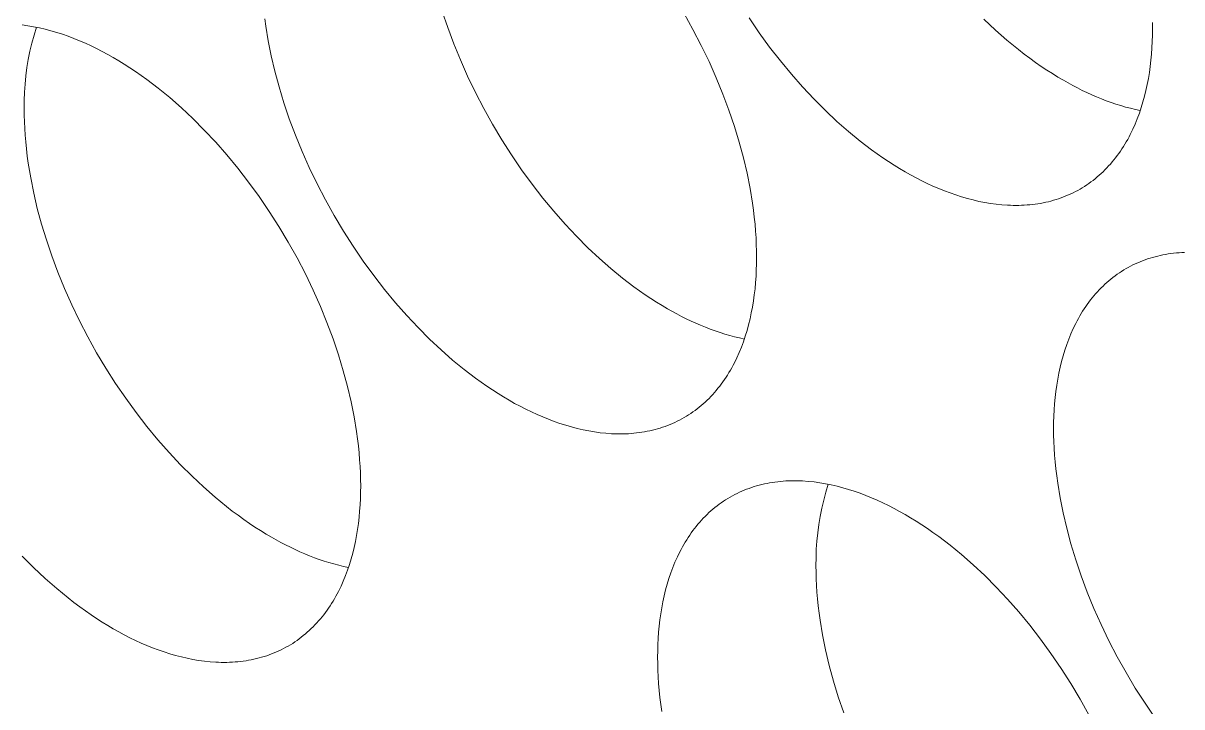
# Model space of a CAD drawing. Header units: millimetres. Extents: x 8434 to 10928, y 788 to 2545.
# Drawn here: x 10700.11 to 10717.69, y 2506.56 to 2516.94 of the extents above; entities that cross this region are included whole.
import ezdxf

# ---------------------------------------------------------------- set-up
doc = ezdxf.new("R2010")
doc.units = ezdxf.units.MM
doc.layers.add('ZANO_R', color=7, linetype='Continuous', lineweight=0)

msp = doc.modelspace()

# ---------------------------------------------------------------- linework, layer by layer
at = {"layer": 'ZANO_R'}
for p, q in [((10703.793, 2516.892), (10703.778, 2517.001)), ((10706.469, 2517.115), (10706.552, 2516.871)), ((10710.138, 2517.082), (10710.271, 2516.842)), ((10711.277, 2516.793), (10711.123, 2517.018)), ((10714.684, 2516.998), (10714.859, 2516.833)), ((10700.096, 2516.91), (10700.183, 2516.898)), ((10700.183, 2516.898), (10700.27, 2516.883)), ((10700.27, 2516.883), (10700.357, 2516.866)), ((10700.312, 2516.875), (10700.276, 2516.755)), ((10700.357, 2516.866), (10700.445, 2516.846)), ((10700.445, 2516.846), (10700.533, 2516.823)), ((10700.533, 2516.823), (10700.62, 2516.797)), ((10703.829, 2516.669), (10703.793, 2516.892)), ((10706.552, 2516.871), (10706.643, 2516.625)), ((10710.271, 2516.842), (10710.398, 2516.599)), ((10714.859, 2516.833), (10715.034, 2516.68)), ((10717.242, 2516.947), (10717.243, 2516.85)), ((10717.243, 2516.85), (10717.242, 2516.754)), ((10700.276, 2516.755), (10700.243, 2516.633)), ((10700.62, 2516.797), (10700.708, 2516.769)), ((10700.708, 2516.769), (10700.795, 2516.739)), ((10700.795, 2516.739), (10700.882, 2516.706)), ((10700.882, 2516.706), (10700.968, 2516.671)), ((10700.968, 2516.671), (10701.055, 2516.633)), ((10703.875, 2516.441), (10703.829, 2516.669)), ((10711.435, 2516.575), (10711.277, 2516.793)), ((10715.034, 2516.68), (10715.209, 2516.536)), ((10717.239, 2516.659), (10717.234, 2516.564)), ((10717.242, 2516.754), (10717.239, 2516.659)), ((10700.214, 2516.511), (10700.19, 2516.388)), ((10700.243, 2516.633), (10700.214, 2516.511)), ((10701.055, 2516.633), (10701.141, 2516.594)), ((10701.141, 2516.594), (10701.226, 2516.552)), ((10701.226, 2516.552), (10701.31, 2516.509)), ((10701.31, 2516.509), (10701.394, 2516.464)), ((10706.643, 2516.625), (10706.744, 2516.379)), ((10710.398, 2516.599), (10710.516, 2516.354)), ((10711.598, 2516.365), (10711.435, 2516.575)), ((10715.209, 2516.536), (10715.296, 2516.469)), ((10715.296, 2516.469), (10715.382, 2516.404)), ((10717.228, 2516.469), (10717.219, 2516.375)), ((10717.234, 2516.564), (10717.228, 2516.469)), ((10700.19, 2516.388), (10700.169, 2516.263)), ((10701.394, 2516.464), (10701.478, 2516.417)), ((10701.478, 2516.417), (10701.561, 2516.367)), ((10701.561, 2516.367), (10701.645, 2516.316)), ((10701.645, 2516.316), (10701.73, 2516.261)), ((10703.93, 2516.207), (10703.875, 2516.441)), ((10706.744, 2516.379), (10706.854, 2516.133)), ((10710.516, 2516.354), (10710.625, 2516.107)), ((10711.765, 2516.162), (10711.598, 2516.365)), ((10715.382, 2516.404), (10715.468, 2516.342)), ((10715.468, 2516.342), (10715.554, 2516.282)), ((10717.219, 2516.375), (10717.208, 2516.282)), ((10700.153, 2516.139), (10700.14, 2516.014)), ((10700.169, 2516.263), (10700.153, 2516.139)), ((10701.73, 2516.261), (10701.815, 2516.204)), ((10701.815, 2516.204), (10701.901, 2516.145)), ((10701.901, 2516.145), (10701.987, 2516.082)), ((10703.993, 2515.969), (10703.93, 2516.207)), ((10706.854, 2516.133), (10706.972, 2515.887)), ((10711.935, 2515.969), (10711.765, 2516.162)), ((10715.554, 2516.282), (10715.64, 2516.225)), ((10715.64, 2516.225), (10715.724, 2516.171)), ((10715.724, 2516.171), (10715.808, 2516.119)), ((10715.808, 2516.119), (10715.892, 2516.07)), ((10717.195, 2516.189), (10717.18, 2516.097)), ((10717.208, 2516.282), (10717.195, 2516.189)), ((10700.14, 2516.014), (10700.131, 2515.888)), ((10701.987, 2516.082), (10702.074, 2516.017)), ((10702.074, 2516.017), (10702.161, 2515.95)), ((10702.161, 2515.95), (10702.336, 2515.807)), ((10704.067, 2515.728), (10703.993, 2515.969)), ((10710.625, 2516.107), (10710.726, 2515.861)), ((10712.108, 2515.785), (10711.935, 2515.969)), ((10715.892, 2516.07), (10716.033, 2515.991)), ((10716.033, 2515.991), (10716.104, 2515.954)), ((10716.104, 2515.954), (10716.176, 2515.918)), ((10717.163, 2516.006), (10717.143, 2515.917)), ((10717.18, 2516.097), (10717.163, 2516.006)), ((10700.131, 2515.888), (10700.127, 2515.762)), ((10702.336, 2515.807), (10702.511, 2515.653)), ((10706.972, 2515.887), (10707.098, 2515.644)), ((10710.726, 2515.861), (10710.818, 2515.615)), ((10712.281, 2515.61), (10712.108, 2515.785)), ((10716.176, 2515.918), (10716.248, 2515.884)), ((10716.248, 2515.884), (10716.321, 2515.85)), ((10716.321, 2515.85), (10716.393, 2515.819)), ((10716.393, 2515.819), (10716.467, 2515.789)), ((10716.467, 2515.789), (10716.54, 2515.761)), ((10717.122, 2515.828), (10717.098, 2515.741)), ((10717.143, 2515.917), (10717.122, 2515.828)), ((10700.127, 2515.762), (10700.127, 2515.637)), ((10700.127, 2515.637), (10700.128, 2515.54)), ((10702.511, 2515.653), (10702.686, 2515.489)), ((10704.149, 2515.484), (10704.067, 2515.728)), ((10707.098, 2515.644), (10707.232, 2515.404)), ((10710.818, 2515.615), (10710.9, 2515.371)), ((10712.456, 2515.446), (10712.281, 2515.61)), ((10716.54, 2515.761), (10716.614, 2515.734)), ((10716.614, 2515.734), (10716.687, 2515.709)), ((10716.687, 2515.709), (10716.761, 2515.686)), ((10716.761, 2515.686), (10716.835, 2515.664)), ((10716.835, 2515.664), (10716.909, 2515.645)), ((10716.909, 2515.645), (10716.983, 2515.627)), ((10716.983, 2515.627), (10717.057, 2515.611)), ((10717.072, 2515.655), (10717.043, 2515.57)), ((10717.098, 2515.741), (10717.072, 2515.655)), ((10700.128, 2515.54), (10700.13, 2515.441)), ((10700.13, 2515.441), (10700.135, 2515.341)), ((10702.686, 2515.489), (10702.859, 2515.315)), ((10704.241, 2515.238), (10704.149, 2515.484)), ((10712.631, 2515.293), (10712.456, 2515.446)), ((10717.012, 2515.488), (10716.979, 2515.407)), ((10717.043, 2515.57), (10717.012, 2515.488)), ((10700.135, 2515.341), (10700.142, 2515.238)), ((10700.142, 2515.238), (10700.151, 2515.134)), ((10702.859, 2515.315), (10703.032, 2515.13)), ((10704.342, 2514.992), (10704.241, 2515.238)), ((10707.232, 2515.404), (10707.373, 2515.169)), ((10710.9, 2515.371), (10710.974, 2515.13)), ((10712.806, 2515.149), (10712.631, 2515.293)), ((10716.906, 2515.25), (10716.886, 2515.212)), ((10716.944, 2515.327), (10716.906, 2515.25)), ((10716.979, 2515.407), (10716.944, 2515.327)), ((10700.151, 2515.134), (10700.161, 2515.028)), ((10703.032, 2515.13), (10703.202, 2514.937)), ((10707.373, 2515.169), (10707.52, 2514.938)), ((10710.974, 2515.13), (10711.037, 2514.892)), ((10712.893, 2515.082), (10712.806, 2515.149)), ((10712.98, 2515.017), (10712.893, 2515.082)), ((10716.801, 2515.065), (10716.779, 2515.03)), ((10716.823, 2515.101), (10716.801, 2515.065)), ((10716.845, 2515.138), (10716.823, 2515.101)), ((10716.866, 2515.174), (10716.845, 2515.138)), ((10716.886, 2515.212), (10716.866, 2515.174)), ((10700.161, 2515.028), (10700.174, 2514.921)), ((10700.174, 2514.921), (10700.189, 2514.812)), ((10703.202, 2514.937), (10703.369, 2514.735)), ((10704.451, 2514.745), (10704.342, 2514.992)), ((10707.52, 2514.938), (10707.673, 2514.713)), ((10711.037, 2514.892), (10711.092, 2514.659)), ((10713.066, 2514.955), (10712.98, 2515.017)), ((10713.152, 2514.895), (10713.066, 2514.955)), ((10713.237, 2514.838), (10713.152, 2514.895)), ((10716.682, 2514.895), (10716.657, 2514.863)), ((10716.707, 2514.928), (10716.682, 2514.895)), ((10716.732, 2514.961), (10716.707, 2514.928)), ((10716.755, 2514.996), (10716.732, 2514.961)), ((10716.779, 2515.03), (10716.755, 2514.996)), ((10700.189, 2514.812), (10700.226, 2514.589)), ((10703.369, 2514.735), (10703.532, 2514.524)), ((10704.569, 2514.5), (10704.451, 2514.745)), ((10707.673, 2514.713), (10707.832, 2514.495)), ((10713.322, 2514.784), (10713.237, 2514.838)), ((10713.406, 2514.732), (10713.322, 2514.784)), ((10713.489, 2514.683), (10713.406, 2514.732)), ((10716.521, 2514.711), (10716.493, 2514.683)), ((10716.55, 2514.74), (10716.521, 2514.711)), ((10716.577, 2514.77), (10716.55, 2514.74)), ((10716.604, 2514.8), (10716.577, 2514.77)), ((10716.631, 2514.831), (10716.604, 2514.8)), ((10716.657, 2514.863), (10716.631, 2514.831)), ((10700.226, 2514.589), (10700.272, 2514.36)), ((10711.092, 2514.659), (10711.138, 2514.43)), ((10713.573, 2514.636), (10713.489, 2514.683)), ((10713.657, 2514.59), (10713.573, 2514.636)), ((10713.741, 2514.547), (10713.657, 2514.59)), ((10713.826, 2514.506), (10713.741, 2514.547)), ((10716.341, 2514.552), (10716.309, 2514.528)), ((10716.372, 2514.577), (10716.341, 2514.552)), ((10716.403, 2514.603), (10716.372, 2514.577)), ((10716.434, 2514.629), (10716.403, 2514.603)), ((10716.463, 2514.656), (10716.434, 2514.629)), ((10716.493, 2514.683), (10716.463, 2514.656)), ((10700.272, 2514.36), (10700.326, 2514.127)), ((10703.532, 2514.524), (10703.69, 2514.306)), ((10704.696, 2514.257), (10704.569, 2514.5)), ((10707.832, 2514.495), (10707.995, 2514.284)), ((10711.138, 2514.43), (10711.174, 2514.207)), ((10713.912, 2514.466), (10713.826, 2514.506)), ((10713.999, 2514.429), (10713.912, 2514.466)), ((10714.085, 2514.394), (10713.999, 2514.429)), ((10714.172, 2514.361), (10714.085, 2514.394)), ((10714.259, 2514.33), (10714.172, 2514.361)), ((10716.038, 2514.364), (10716.002, 2514.347)), ((10716.074, 2514.382), (10716.038, 2514.364)), ((10716.109, 2514.4), (10716.074, 2514.382)), ((10716.143, 2514.42), (10716.109, 2514.4)), ((10716.178, 2514.44), (10716.143, 2514.42)), ((10716.211, 2514.461), (10716.178, 2514.44)), ((10716.244, 2514.483), (10716.211, 2514.461)), ((10716.277, 2514.505), (10716.244, 2514.483)), ((10716.309, 2514.528), (10716.277, 2514.505)), ((10703.69, 2514.306), (10703.844, 2514.081)), ((10704.829, 2514.017), (10704.696, 2514.257)), ((10707.995, 2514.284), (10708.162, 2514.082)), ((10711.174, 2514.207), (10711.189, 2514.098)), ((10714.347, 2514.302), (10714.259, 2514.33)), ((10714.434, 2514.277), (10714.347, 2514.302)), ((10714.522, 2514.254), (10714.434, 2514.277)), ((10714.61, 2514.233), (10714.522, 2514.254)), ((10714.697, 2514.216), (10714.61, 2514.233)), ((10714.784, 2514.201), (10714.697, 2514.216)), ((10714.871, 2514.189), (10714.784, 2514.201)), ((10714.957, 2514.18), (10714.871, 2514.189)), ((10715.421, 2514.185), (10715.38, 2514.181)), ((10715.462, 2514.191), (10715.421, 2514.185)), ((10715.503, 2514.197), (10715.462, 2514.191)), ((10715.543, 2514.203), (10715.503, 2514.197)), ((10715.583, 2514.211), (10715.543, 2514.203)), ((10715.623, 2514.219), (10715.583, 2514.211)), ((10715.663, 2514.228), (10715.623, 2514.219)), ((10715.702, 2514.238), (10715.663, 2514.228)), ((10715.741, 2514.249), (10715.702, 2514.238)), ((10715.779, 2514.261), (10715.741, 2514.249)), ((10715.817, 2514.273), (10715.779, 2514.261)), ((10715.855, 2514.286), (10715.817, 2514.273)), ((10715.893, 2514.3), (10715.855, 2514.286)), ((10715.93, 2514.315), (10715.893, 2514.3)), ((10715.966, 2514.33), (10715.93, 2514.315)), ((10716.002, 2514.347), (10715.966, 2514.33)), ((10700.326, 2514.127), (10700.39, 2513.889)), ((10703.844, 2514.081), (10703.991, 2513.85)), ((10704.97, 2513.781), (10704.829, 2514.017)), ((10708.162, 2514.082), (10708.332, 2513.889)), ((10711.189, 2514.098), (10711.202, 2513.991)), ((10715.043, 2514.174), (10714.957, 2514.18)), ((10715.086, 2514.173), (10715.043, 2514.174)), ((10715.129, 2514.171), (10715.086, 2514.173)), ((10715.171, 2514.171), (10715.129, 2514.171)), ((10715.213, 2514.172), (10715.171, 2514.171)), ((10715.255, 2514.173), (10715.213, 2514.172)), ((10715.297, 2514.175), (10715.255, 2514.173)), ((10715.339, 2514.178), (10715.297, 2514.175)), ((10715.38, 2514.181), (10715.339, 2514.178)), ((10700.39, 2513.889), (10700.464, 2513.648)), ((10703.991, 2513.85), (10704.132, 2513.615)), ((10708.332, 2513.889), (10708.504, 2513.705)), ((10711.202, 2513.991), (10711.213, 2513.885)), ((10711.213, 2513.885), (10711.222, 2513.781)), ((10705.118, 2513.551), (10704.97, 2513.781)), ((10708.504, 2513.705), (10708.678, 2513.53)), ((10711.222, 2513.781), (10711.229, 2513.678)), ((10711.229, 2513.678), (10711.233, 2513.578)), ((10700.464, 2513.648), (10700.546, 2513.404)), ((10704.132, 2513.615), (10704.266, 2513.375)), ((10705.271, 2513.326), (10705.118, 2513.551)), ((10708.678, 2513.53), (10708.853, 2513.366)), ((10711.233, 2513.578), (10711.236, 2513.479)), ((10711.236, 2513.479), (10711.237, 2513.382)), ((10700.546, 2513.404), (10700.638, 2513.158)), ((10704.266, 2513.375), (10704.392, 2513.132)), ((10705.43, 2513.108), (10705.271, 2513.326)), ((10708.853, 2513.366), (10709.028, 2513.212)), ((10711.237, 2513.382), (10711.236, 2513.287)), ((10717.018, 2513.301), (10717.055, 2513.317)), ((10717.055, 2513.317), (10717.092, 2513.332)), ((10717.092, 2513.332), (10717.129, 2513.346)), ((10717.129, 2513.346), (10717.167, 2513.359)), ((10717.167, 2513.359), (10717.205, 2513.371)), ((10717.205, 2513.371), (10717.244, 2513.383)), ((10717.244, 2513.383), (10717.282, 2513.393)), ((10717.282, 2513.393), (10717.322, 2513.403)), ((10717.322, 2513.403), (10717.361, 2513.412)), ((10717.361, 2513.412), (10717.401, 2513.421)), ((10717.401, 2513.421), (10717.441, 2513.428)), ((10717.441, 2513.428), (10717.481, 2513.435)), ((10717.481, 2513.435), (10717.522, 2513.441)), ((10717.522, 2513.441), (10717.563, 2513.446)), ((10717.563, 2513.446), (10717.604, 2513.451)), ((10717.604, 2513.451), (10717.645, 2513.454)), ((10717.645, 2513.454), (10717.687, 2513.457)), ((10717.687, 2513.457), (10717.729, 2513.459)), ((10700.638, 2513.158), (10700.739, 2512.912)), ((10704.392, 2513.132), (10704.51, 2512.886)), ((10709.028, 2513.212), (10709.203, 2513.069)), ((10711.233, 2513.191), (10711.229, 2513.096)), ((10711.236, 2513.287), (10711.233, 2513.191)), ((10716.707, 2513.126), (10716.74, 2513.149)), ((10716.74, 2513.149), (10716.773, 2513.171)), ((10716.773, 2513.171), (10716.807, 2513.192)), ((10716.807, 2513.192), (10716.841, 2513.212)), ((10716.841, 2513.212), (10716.875, 2513.231)), ((10716.875, 2513.231), (10716.91, 2513.25)), ((10716.91, 2513.25), (10716.946, 2513.268)), ((10716.946, 2513.268), (10716.982, 2513.285)), ((10716.982, 2513.285), (10717.018, 2513.301)), ((10705.593, 2512.897), (10705.43, 2513.108)), ((10709.203, 2513.069), (10709.29, 2513.002)), ((10709.29, 2513.002), (10709.377, 2512.937)), ((10711.222, 2513.002), (10711.213, 2512.908)), ((10711.229, 2513.096), (10711.222, 2513.002)), ((10716.492, 2512.948), (10716.521, 2512.976)), ((10716.521, 2512.976), (10716.551, 2513.003)), ((10716.551, 2513.003), (10716.581, 2513.029)), ((10716.581, 2513.029), (10716.612, 2513.054)), ((10716.612, 2513.054), (10716.643, 2513.079)), ((10716.643, 2513.079), (10716.675, 2513.103)), ((10716.675, 2513.103), (10716.707, 2513.126)), ((10700.739, 2512.912), (10700.848, 2512.665)), ((10704.51, 2512.886), (10704.62, 2512.64)), ((10705.76, 2512.695), (10705.593, 2512.897)), ((10709.377, 2512.937), (10709.463, 2512.874)), ((10709.463, 2512.874), (10709.549, 2512.815)), ((10709.549, 2512.815), (10709.634, 2512.758)), ((10711.202, 2512.814), (10711.19, 2512.722)), ((10711.213, 2512.908), (10711.202, 2512.814)), ((10716.327, 2512.769), (10716.353, 2512.8)), ((10716.353, 2512.8), (10716.38, 2512.831)), ((10716.38, 2512.831), (10716.407, 2512.862)), ((10716.407, 2512.862), (10716.435, 2512.891)), ((10716.435, 2512.891), (10716.463, 2512.92)), ((10716.463, 2512.92), (10716.492, 2512.948)), ((10700.848, 2512.665), (10700.966, 2512.42)), ((10704.62, 2512.64), (10704.72, 2512.394)), ((10705.93, 2512.502), (10705.76, 2512.695)), ((10709.634, 2512.758), (10709.719, 2512.703)), ((10709.719, 2512.703), (10709.803, 2512.652)), ((10709.803, 2512.652), (10709.886, 2512.602)), ((10709.886, 2512.602), (10710.027, 2512.524)), ((10711.174, 2512.63), (10711.157, 2512.539)), ((10711.19, 2512.722), (10711.174, 2512.63)), ((10716.183, 2512.566), (10716.205, 2512.601)), ((10716.205, 2512.601), (10716.229, 2512.636)), ((10716.229, 2512.636), (10716.252, 2512.67)), ((10716.252, 2512.67), (10716.277, 2512.704)), ((10716.277, 2512.704), (10716.302, 2512.737)), ((10716.302, 2512.737), (10716.327, 2512.769)), ((10706.102, 2512.317), (10705.93, 2512.502)), ((10710.027, 2512.524), (10710.099, 2512.487)), ((10710.099, 2512.487), (10710.17, 2512.451)), ((10710.17, 2512.451), (10710.242, 2512.416)), ((10711.138, 2512.449), (10711.116, 2512.361)), ((10711.157, 2512.539), (10711.138, 2512.449)), ((10716.098, 2512.42), (10716.118, 2512.457)), ((10716.118, 2512.457), (10716.139, 2512.494)), ((10716.139, 2512.494), (10716.161, 2512.53)), ((10716.161, 2512.53), (10716.183, 2512.566)), ((10700.966, 2512.42), (10701.092, 2512.177)), ((10704.72, 2512.394), (10704.812, 2512.148)), ((10706.276, 2512.143), (10706.102, 2512.317)), ((10710.242, 2512.416), (10710.315, 2512.383)), ((10710.315, 2512.383), (10710.388, 2512.352)), ((10710.388, 2512.352), (10710.461, 2512.322)), ((10710.461, 2512.322), (10710.535, 2512.293)), ((10710.535, 2512.293), (10710.608, 2512.267)), ((10710.608, 2512.267), (10710.682, 2512.242)), ((10711.092, 2512.274), (10711.066, 2512.188)), ((10711.116, 2512.361), (10711.092, 2512.274)), ((10716.005, 2512.225), (10716.04, 2512.304)), ((10716.04, 2512.304), (10716.078, 2512.382)), ((10716.078, 2512.382), (10716.098, 2512.42)), ((10701.092, 2512.177), (10701.226, 2511.937)), ((10704.812, 2512.148), (10704.895, 2511.904)), ((10706.451, 2511.979), (10706.276, 2512.143)), ((10710.682, 2512.242), (10710.756, 2512.218)), ((10710.756, 2512.218), (10710.83, 2512.197)), ((10710.83, 2512.197), (10710.904, 2512.177)), ((10710.904, 2512.177), (10710.978, 2512.16)), ((10710.978, 2512.16), (10711.052, 2512.144)), ((10711.038, 2512.103), (10711.007, 2512.02)), ((10711.066, 2512.188), (10711.038, 2512.103)), ((10715.941, 2512.061), (10715.972, 2512.144)), ((10715.972, 2512.144), (10716.005, 2512.225)), ((10701.226, 2511.937), (10701.367, 2511.701)), ((10704.895, 2511.904), (10704.968, 2511.663)), ((10706.626, 2511.825), (10706.451, 2511.979)), ((10710.974, 2511.939), (10710.938, 2511.86)), ((10711.007, 2512.02), (10710.974, 2511.939)), ((10715.886, 2511.891), (10715.913, 2511.977)), ((10715.913, 2511.977), (10715.941, 2512.061)), ((10706.801, 2511.682), (10706.626, 2511.825)), ((10710.881, 2511.745), (10710.86, 2511.707)), ((10710.9, 2511.783), (10710.881, 2511.745)), ((10710.938, 2511.86), (10710.9, 2511.783)), ((10715.841, 2511.715), (10715.862, 2511.804)), ((10715.862, 2511.804), (10715.886, 2511.891)), ((10701.367, 2511.701), (10701.514, 2511.47)), ((10704.968, 2511.663), (10705.032, 2511.425)), ((10706.888, 2511.614), (10706.801, 2511.682)), ((10706.974, 2511.55), (10706.888, 2511.614)), ((10707.061, 2511.487), (10706.974, 2511.55)), ((10710.773, 2511.563), (10710.75, 2511.528)), ((10710.796, 2511.598), (10710.773, 2511.563)), ((10710.818, 2511.634), (10710.796, 2511.598)), ((10710.839, 2511.67), (10710.818, 2511.634)), ((10710.86, 2511.707), (10710.839, 2511.67)), ((10715.804, 2511.534), (10715.821, 2511.625)), ((10715.821, 2511.625), (10715.841, 2511.715)), ((10701.514, 2511.47), (10701.668, 2511.246)), ((10705.032, 2511.425), (10705.087, 2511.191)), ((10707.146, 2511.428), (10707.061, 2511.487)), ((10707.232, 2511.371), (10707.146, 2511.428)), ((10707.316, 2511.316), (10707.232, 2511.371)), ((10710.651, 2511.396), (10710.625, 2511.364)), ((10710.677, 2511.428), (10710.651, 2511.396)), ((10710.702, 2511.461), (10710.677, 2511.428)), ((10710.726, 2511.494), (10710.702, 2511.461)), ((10710.75, 2511.528), (10710.726, 2511.494)), ((10715.776, 2511.35), (10715.789, 2511.443)), ((10715.789, 2511.443), (10715.804, 2511.534)), ((10701.668, 2511.246), (10701.826, 2511.028)), ((10707.4, 2511.265), (10707.316, 2511.316)), ((10707.484, 2511.215), (10707.4, 2511.265)), ((10707.567, 2511.168), (10707.484, 2511.215)), ((10710.487, 2511.216), (10710.458, 2511.188)), ((10710.516, 2511.244), (10710.487, 2511.216)), ((10710.544, 2511.273), (10710.516, 2511.244)), ((10710.572, 2511.303), (10710.544, 2511.273)), ((10710.599, 2511.333), (10710.572, 2511.303)), ((10710.625, 2511.364), (10710.599, 2511.333)), ((10715.757, 2511.163), (10715.765, 2511.257)), ((10715.765, 2511.257), (10715.776, 2511.35)), ((10701.826, 2511.028), (10701.989, 2510.817)), ((10705.087, 2511.191), (10705.132, 2510.963)), ((10707.651, 2511.123), (10707.567, 2511.168)), ((10707.736, 2511.08), (10707.651, 2511.123)), ((10707.821, 2511.038), (10707.736, 2511.08)), ((10707.907, 2510.999), (10707.821, 2511.038)), ((10710.272, 2511.038), (10710.239, 2511.015)), ((10710.304, 2511.061), (10710.272, 2511.038)), ((10710.336, 2511.085), (10710.304, 2511.061)), ((10710.367, 2511.11), (10710.336, 2511.085)), ((10710.398, 2511.135), (10710.367, 2511.11)), ((10710.428, 2511.161), (10710.398, 2511.135)), ((10710.458, 2511.188), (10710.428, 2511.161)), ((10715.745, 2510.973), (10715.75, 2511.068)), ((10715.75, 2511.068), (10715.757, 2511.163)), ((10705.132, 2510.963), (10705.169, 2510.74)), ((10707.993, 2510.961), (10707.907, 2510.999)), ((10708.08, 2510.926), (10707.993, 2510.961)), ((10708.167, 2510.893), (10708.08, 2510.926)), ((10708.254, 2510.863), (10708.167, 2510.893)), ((10708.341, 2510.835), (10708.254, 2510.863)), ((10709.924, 2510.847), (10709.887, 2510.833)), ((10709.961, 2510.863), (10709.924, 2510.847)), ((10709.997, 2510.879), (10709.961, 2510.863)), ((10710.033, 2510.896), (10709.997, 2510.879)), ((10710.068, 2510.914), (10710.033, 2510.896)), ((10710.103, 2510.933), (10710.068, 2510.914)), ((10710.138, 2510.952), (10710.103, 2510.933)), ((10710.172, 2510.973), (10710.138, 2510.952)), ((10710.206, 2510.994), (10710.172, 2510.973)), ((10710.239, 2511.015), (10710.206, 2510.994)), ((10715.741, 2510.782), (10715.742, 2510.878)), ((10715.742, 2510.878), (10715.745, 2510.973)), ((10701.989, 2510.817), (10702.156, 2510.615)), ((10705.169, 2510.74), (10705.184, 2510.631)), ((10708.429, 2510.809), (10708.341, 2510.835)), ((10708.516, 2510.786), (10708.429, 2510.809)), ((10708.604, 2510.766), (10708.516, 2510.786)), ((10708.691, 2510.749), (10708.604, 2510.766)), ((10708.779, 2510.734), (10708.691, 2510.749)), ((10708.865, 2510.722), (10708.779, 2510.734)), ((10708.952, 2510.713), (10708.865, 2510.722)), ((10709.038, 2510.707), (10708.952, 2510.713)), ((10709.08, 2510.705), (10709.038, 2510.707)), ((10709.123, 2510.704), (10709.08, 2510.705)), ((10709.165, 2510.704), (10709.123, 2510.704)), ((10709.208, 2510.704), (10709.165, 2510.704)), ((10709.25, 2510.705), (10709.208, 2510.704)), ((10709.292, 2510.707), (10709.25, 2510.705)), ((10709.333, 2510.71), (10709.292, 2510.707)), ((10709.375, 2510.714), (10709.333, 2510.71)), ((10709.416, 2510.718), (10709.375, 2510.714)), ((10709.457, 2510.723), (10709.416, 2510.718)), ((10709.497, 2510.729), (10709.457, 2510.723)), ((10709.538, 2510.736), (10709.497, 2510.729)), ((10709.578, 2510.744), (10709.538, 2510.736)), ((10709.618, 2510.752), (10709.578, 2510.744)), ((10709.657, 2510.761), (10709.618, 2510.752)), ((10709.696, 2510.771), (10709.657, 2510.761)), ((10709.735, 2510.782), (10709.696, 2510.771)), ((10709.774, 2510.793), (10709.735, 2510.782)), ((10709.812, 2510.806), (10709.774, 2510.793)), ((10709.85, 2510.819), (10709.812, 2510.806)), ((10709.887, 2510.833), (10709.85, 2510.819)), ((10715.742, 2510.685), (10715.741, 2510.782)), ((10715.745, 2510.587), (10715.742, 2510.685)), ((10702.156, 2510.615), (10702.326, 2510.421)), ((10705.184, 2510.631), (10705.197, 2510.523)), ((10705.197, 2510.523), (10705.208, 2510.417)), ((10715.75, 2510.486), (10715.745, 2510.587)), ((10702.326, 2510.421), (10702.499, 2510.237)), ((10705.208, 2510.417), (10705.216, 2510.313)), ((10715.757, 2510.384), (10715.75, 2510.486)), ((10715.765, 2510.28), (10715.757, 2510.384)), ((10702.499, 2510.237), (10702.673, 2510.063)), ((10705.216, 2510.313), (10705.223, 2510.211)), ((10705.223, 2510.211), (10705.228, 2510.111)), ((10715.776, 2510.174), (10715.765, 2510.28)), ((10715.789, 2510.066), (10715.776, 2510.174)), ((10702.673, 2510.063), (10702.848, 2509.899)), ((10705.228, 2510.111), (10705.231, 2510.012)), ((10705.231, 2510.012), (10705.232, 2509.915)), ((10711.435, 2509.961), (10711.476, 2509.968)), ((10711.476, 2509.968), (10711.516, 2509.974)), ((10711.516, 2509.974), (10711.557, 2509.979)), ((10711.557, 2509.979), (10711.598, 2509.983)), ((10711.598, 2509.983), (10711.64, 2509.987)), ((10711.64, 2509.987), (10711.682, 2509.99)), ((10711.682, 2509.99), (10711.723, 2509.992)), ((10711.723, 2509.992), (10711.765, 2509.993)), ((10711.765, 2509.993), (10711.808, 2509.993)), ((10711.808, 2509.993), (10711.85, 2509.993)), ((10711.85, 2509.993), (10711.893, 2509.992)), ((10711.893, 2509.992), (10711.935, 2509.99)), ((10711.935, 2509.99), (10712.021, 2509.984)), ((10712.021, 2509.984), (10712.108, 2509.975)), ((10712.108, 2509.975), (10712.195, 2509.963)), ((10712.195, 2509.963), (10712.282, 2509.948)), ((10715.804, 2509.957), (10715.789, 2510.066)), ((10702.848, 2509.899), (10703.023, 2509.745)), ((10705.231, 2509.819), (10705.228, 2509.724)), ((10705.232, 2509.915), (10705.231, 2509.819)), ((10710.905, 2509.783), (10710.94, 2509.801)), ((10710.94, 2509.801), (10710.976, 2509.818)), ((10710.976, 2509.818), (10711.012, 2509.834)), ((10711.012, 2509.834), (10711.049, 2509.85)), ((10711.049, 2509.85), (10711.086, 2509.864)), ((10711.086, 2509.864), (10711.124, 2509.878)), ((10711.124, 2509.878), (10711.161, 2509.891)), ((10711.161, 2509.891), (10711.199, 2509.904)), ((10711.199, 2509.904), (10711.238, 2509.915)), ((10711.238, 2509.915), (10711.277, 2509.926)), ((10711.277, 2509.926), (10711.316, 2509.936)), ((10711.316, 2509.936), (10711.356, 2509.945)), ((10711.356, 2509.945), (10711.395, 2509.953)), ((10711.395, 2509.953), (10711.435, 2509.961)), ((10712.287, 2509.82), (10712.255, 2509.698)), ((10712.282, 2509.948), (10712.369, 2509.931)), ((10712.324, 2509.94), (10712.287, 2509.82)), ((10712.369, 2509.931), (10712.457, 2509.911)), ((10712.457, 2509.911), (10712.544, 2509.888)), ((10712.544, 2509.888), (10712.632, 2509.862)), ((10712.632, 2509.862), (10712.719, 2509.834)), ((10712.719, 2509.834), (10712.806, 2509.804)), ((10712.806, 2509.804), (10712.893, 2509.771)), ((10715.841, 2509.734), (10715.804, 2509.957)), ((10703.023, 2509.745), (10703.197, 2509.602)), ((10705.223, 2509.629), (10705.216, 2509.534)), ((10705.228, 2509.724), (10705.223, 2509.629)), ((10710.606, 2509.587), (10710.637, 2509.612)), ((10710.637, 2509.612), (10710.669, 2509.636)), ((10710.669, 2509.636), (10710.701, 2509.659)), ((10710.701, 2509.659), (10710.734, 2509.682)), ((10710.734, 2509.682), (10710.767, 2509.703)), ((10710.767, 2509.703), (10710.801, 2509.724)), ((10710.801, 2509.724), (10710.835, 2509.745)), ((10710.835, 2509.745), (10710.87, 2509.764)), ((10710.87, 2509.764), (10710.905, 2509.783)), ((10712.255, 2509.698), (10712.226, 2509.576)), ((10712.893, 2509.771), (10712.98, 2509.736)), ((10712.98, 2509.736), (10713.066, 2509.698)), ((10713.066, 2509.698), (10713.152, 2509.659)), ((10713.152, 2509.659), (10713.237, 2509.617)), ((10713.237, 2509.617), (10713.322, 2509.574)), ((10715.886, 2509.506), (10715.841, 2509.734)), ((10703.197, 2509.602), (10703.284, 2509.534)), ((10703.284, 2509.534), (10703.371, 2509.469)), ((10703.371, 2509.469), (10703.457, 2509.407)), ((10705.208, 2509.44), (10705.197, 2509.347)), ((10705.216, 2509.534), (10705.208, 2509.44)), ((10710.429, 2509.424), (10710.457, 2509.453)), ((10710.457, 2509.453), (10710.486, 2509.481)), ((10710.486, 2509.481), (10710.515, 2509.509)), ((10710.515, 2509.509), (10710.545, 2509.536)), ((10710.545, 2509.536), (10710.575, 2509.562)), ((10710.575, 2509.562), (10710.606, 2509.587)), ((10712.201, 2509.453), (10712.181, 2509.329)), ((10712.226, 2509.576), (10712.201, 2509.453)), ((10713.322, 2509.574), (10713.406, 2509.529)), ((10713.406, 2509.529), (10713.489, 2509.482)), ((10713.489, 2509.482), (10713.573, 2509.432)), ((10715.941, 2509.272), (10715.886, 2509.506)), ((10703.457, 2509.407), (10703.543, 2509.347)), ((10703.543, 2509.347), (10703.628, 2509.29)), ((10703.628, 2509.29), (10703.713, 2509.236)), ((10705.197, 2509.347), (10705.184, 2509.254)), ((10710.271, 2509.236), (10710.296, 2509.269)), ((10710.296, 2509.269), (10710.322, 2509.301)), ((10710.322, 2509.301), (10710.348, 2509.333)), ((10710.348, 2509.333), (10710.374, 2509.364)), ((10710.374, 2509.364), (10710.401, 2509.394)), ((10710.401, 2509.394), (10710.429, 2509.424)), ((10712.181, 2509.329), (10712.164, 2509.204)), ((10713.573, 2509.432), (10713.657, 2509.381)), ((10713.657, 2509.381), (10713.741, 2509.326)), ((10713.741, 2509.326), (10713.827, 2509.269)), ((10713.827, 2509.269), (10713.912, 2509.21)), ((10716.005, 2509.034), (10715.941, 2509.272)), ((10703.713, 2509.236), (10703.797, 2509.184)), ((10703.797, 2509.184), (10703.88, 2509.135)), ((10703.88, 2509.135), (10704.022, 2509.057)), ((10705.169, 2509.163), (10705.152, 2509.072)), ((10705.184, 2509.254), (10705.169, 2509.163)), ((10710.155, 2509.063), (10710.177, 2509.099)), ((10710.177, 2509.099), (10710.2, 2509.134)), ((10710.2, 2509.134), (10710.223, 2509.169)), ((10710.223, 2509.169), (10710.247, 2509.203)), ((10710.247, 2509.203), (10710.271, 2509.236)), ((10712.164, 2509.204), (10712.152, 2509.079)), ((10713.912, 2509.21), (10713.999, 2509.147)), ((10713.999, 2509.147), (10714.085, 2509.083)), ((10704.022, 2509.057), (10704.093, 2509.019)), ((10704.093, 2509.019), (10704.165, 2508.983)), ((10704.165, 2508.983), (10704.237, 2508.949)), ((10704.237, 2508.949), (10704.309, 2508.916)), ((10704.309, 2508.916), (10704.382, 2508.884)), ((10705.132, 2508.982), (10705.111, 2508.894)), ((10705.152, 2509.072), (10705.132, 2508.982)), ((10710.035, 2508.837), (10710.073, 2508.915)), ((10710.073, 2508.915), (10710.092, 2508.952)), ((10710.092, 2508.952), (10710.113, 2508.99)), ((10710.113, 2508.99), (10710.134, 2509.027)), ((10710.134, 2509.027), (10710.155, 2509.063)), ((10712.143, 2508.953), (10712.139, 2508.827)), ((10712.152, 2509.079), (10712.143, 2508.953)), ((10714.085, 2509.083), (10714.172, 2509.015)), ((10714.172, 2509.015), (10714.347, 2508.872)), ((10716.078, 2508.793), (10716.005, 2509.034)), ((10700.27, 2508.676), (10700.096, 2508.85)), ((10704.382, 2508.884), (10704.456, 2508.854)), ((10704.456, 2508.854), (10704.529, 2508.826)), ((10704.529, 2508.826), (10704.603, 2508.799)), ((10704.603, 2508.799), (10704.676, 2508.774)), ((10704.676, 2508.774), (10704.75, 2508.751)), ((10704.75, 2508.751), (10704.824, 2508.73)), ((10705.087, 2508.806), (10705.061, 2508.72)), ((10705.111, 2508.894), (10705.087, 2508.806)), ((10709.966, 2508.677), (10709.999, 2508.758)), ((10709.999, 2508.758), (10710.035, 2508.837)), ((10712.139, 2508.827), (10712.138, 2508.702)), ((10714.347, 2508.872), (10714.522, 2508.718)), ((10716.161, 2508.549), (10716.078, 2508.793)), ((10700.445, 2508.512), (10700.27, 2508.676)), ((10704.824, 2508.73), (10704.898, 2508.71)), ((10704.898, 2508.71), (10704.972, 2508.692)), ((10704.972, 2508.692), (10705.046, 2508.676)), ((10705.032, 2508.636), (10705.001, 2508.553)), ((10705.061, 2508.72), (10705.032, 2508.636)), ((10709.907, 2508.509), (10709.935, 2508.594)), ((10709.935, 2508.594), (10709.966, 2508.677)), ((10712.138, 2508.702), (10712.139, 2508.605)), ((10712.139, 2508.605), (10712.142, 2508.506)), ((10714.522, 2508.718), (10714.697, 2508.554)), ((10700.62, 2508.358), (10700.445, 2508.512)), ((10704.933, 2508.393), (10704.895, 2508.315)), ((10704.968, 2508.472), (10704.933, 2508.393)), ((10705.001, 2508.553), (10704.968, 2508.472)), ((10709.857, 2508.336), (10709.881, 2508.424)), ((10709.881, 2508.424), (10709.907, 2508.509)), ((10712.142, 2508.506), (10712.147, 2508.406)), ((10712.147, 2508.406), (10712.153, 2508.303)), ((10714.697, 2508.554), (10714.871, 2508.38)), ((10716.253, 2508.303), (10716.161, 2508.549)), ((10700.795, 2508.215), (10700.62, 2508.358)), ((10700.882, 2508.147), (10700.795, 2508.215)), ((10704.855, 2508.24), (10704.834, 2508.203)), ((10704.875, 2508.277), (10704.855, 2508.24)), ((10704.895, 2508.315), (10704.875, 2508.277)), ((10709.816, 2508.158), (10709.835, 2508.248)), ((10709.835, 2508.248), (10709.857, 2508.336)), ((10712.153, 2508.303), (10712.162, 2508.199)), ((10714.871, 2508.38), (10715.043, 2508.196)), ((10716.353, 2508.057), (10716.253, 2508.303)), ((10700.969, 2508.082), (10700.882, 2508.147)), ((10701.055, 2508.02), (10700.969, 2508.082)), ((10704.744, 2508.061), (10704.721, 2508.027)), ((10704.768, 2508.096), (10704.744, 2508.061)), ((10704.79, 2508.131), (10704.768, 2508.096)), ((10704.812, 2508.167), (10704.79, 2508.131)), ((10704.834, 2508.203), (10704.812, 2508.167)), ((10709.784, 2507.975), (10709.799, 2508.067)), ((10709.799, 2508.067), (10709.816, 2508.158)), ((10712.162, 2508.199), (10712.173, 2508.093)), ((10712.173, 2508.093), (10712.186, 2507.986)), ((10715.043, 2508.196), (10715.213, 2508.002)), ((10716.463, 2507.811), (10716.353, 2508.057)), ((10701.141, 2507.96), (10701.055, 2508.02)), ((10701.226, 2507.903), (10701.141, 2507.96)), ((10701.311, 2507.849), (10701.226, 2507.903)), ((10704.593, 2507.866), (10704.566, 2507.835)), ((10704.62, 2507.897), (10704.593, 2507.866)), ((10704.646, 2507.928), (10704.62, 2507.897)), ((10704.671, 2507.961), (10704.646, 2507.928)), ((10704.696, 2507.993), (10704.671, 2507.961)), ((10704.721, 2508.027), (10704.696, 2507.993)), ((10709.76, 2507.789), (10709.771, 2507.883)), ((10709.771, 2507.883), (10709.784, 2507.975)), ((10712.186, 2507.986), (10712.201, 2507.877)), ((10712.201, 2507.877), (10712.238, 2507.654)), ((10715.213, 2508.002), (10715.38, 2507.8)), ((10701.395, 2507.797), (10701.311, 2507.849)), ((10701.478, 2507.748), (10701.395, 2507.797)), ((10701.561, 2507.701), (10701.478, 2507.748)), ((10701.645, 2507.656), (10701.561, 2507.701)), ((10704.422, 2507.694), (10704.392, 2507.668)), ((10704.452, 2507.721), (10704.422, 2507.694)), ((10704.481, 2507.749), (10704.452, 2507.721)), ((10704.51, 2507.777), (10704.481, 2507.749)), ((10704.538, 2507.806), (10704.51, 2507.777)), ((10704.566, 2507.835), (10704.538, 2507.806)), ((10709.744, 2507.601), (10709.751, 2507.695)), ((10709.751, 2507.695), (10709.76, 2507.789)), ((10715.38, 2507.8), (10715.543, 2507.589)), ((10716.581, 2507.565), (10716.463, 2507.811)), ((10701.73, 2507.612), (10701.645, 2507.656)), ((10701.815, 2507.571), (10701.73, 2507.612)), ((10701.901, 2507.531), (10701.815, 2507.571)), ((10701.987, 2507.494), (10701.901, 2507.531)), ((10704.166, 2507.505), (10704.132, 2507.485)), ((10704.2, 2507.526), (10704.166, 2507.505)), ((10704.233, 2507.548), (10704.2, 2507.526)), ((10704.266, 2507.571), (10704.233, 2507.548)), ((10704.298, 2507.594), (10704.266, 2507.571)), ((10704.33, 2507.618), (10704.298, 2507.594)), ((10704.361, 2507.643), (10704.33, 2507.618)), ((10704.392, 2507.668), (10704.361, 2507.643)), ((10709.737, 2507.41), (10709.74, 2507.506)), ((10709.74, 2507.506), (10709.744, 2507.601)), ((10712.238, 2507.654), (10712.283, 2507.425)), ((10715.543, 2507.589), (10715.702, 2507.371)), ((10716.707, 2507.322), (10716.581, 2507.565)), ((10702.074, 2507.459), (10701.987, 2507.494)), ((10702.161, 2507.426), (10702.074, 2507.459)), ((10702.248, 2507.396), (10702.161, 2507.426)), ((10702.336, 2507.368), (10702.248, 2507.396)), ((10702.423, 2507.342), (10702.336, 2507.368)), ((10702.511, 2507.319), (10702.423, 2507.342)), ((10703.806, 2507.338), (10703.768, 2507.326)), ((10703.844, 2507.351), (10703.806, 2507.338)), ((10703.881, 2507.365), (10703.844, 2507.351)), ((10703.918, 2507.38), (10703.881, 2507.365)), ((10703.955, 2507.396), (10703.918, 2507.38)), ((10703.991, 2507.412), (10703.955, 2507.396)), ((10704.027, 2507.429), (10703.991, 2507.412)), ((10704.063, 2507.447), (10704.027, 2507.429)), ((10704.098, 2507.466), (10704.063, 2507.447)), ((10704.132, 2507.485), (10704.098, 2507.466)), ((10709.736, 2507.315), (10709.737, 2507.41)), ((10712.283, 2507.425), (10712.338, 2507.192)), ((10715.702, 2507.371), (10715.855, 2507.146)), ((10702.598, 2507.299), (10702.511, 2507.319)), ((10702.686, 2507.281), (10702.598, 2507.299)), ((10702.773, 2507.267), (10702.686, 2507.281)), ((10702.86, 2507.255), (10702.773, 2507.267)), ((10702.946, 2507.246), (10702.86, 2507.255)), ((10703.032, 2507.24), (10702.946, 2507.246)), ((10703.075, 2507.238), (10703.032, 2507.24)), ((10703.117, 2507.237), (10703.075, 2507.238)), ((10703.16, 2507.236), (10703.117, 2507.237)), ((10703.202, 2507.237), (10703.16, 2507.236)), ((10703.244, 2507.238), (10703.202, 2507.237)), ((10703.286, 2507.24), (10703.244, 2507.238)), ((10703.328, 2507.243), (10703.286, 2507.24)), ((10703.369, 2507.246), (10703.328, 2507.243)), ((10703.41, 2507.251), (10703.369, 2507.246)), ((10703.451, 2507.256), (10703.41, 2507.251)), ((10703.492, 2507.262), (10703.451, 2507.256)), ((10703.532, 2507.269), (10703.492, 2507.262)), ((10703.572, 2507.276), (10703.532, 2507.269)), ((10703.612, 2507.285), (10703.572, 2507.276)), ((10703.651, 2507.294), (10703.612, 2507.285)), ((10703.691, 2507.304), (10703.651, 2507.294)), ((10703.729, 2507.314), (10703.691, 2507.304)), ((10703.768, 2507.326), (10703.729, 2507.314)), ((10709.737, 2507.218), (10709.736, 2507.315)), ((10709.74, 2507.119), (10709.737, 2507.218)), ((10712.338, 2507.192), (10712.402, 2506.954)), ((10716.841, 2507.082), (10716.707, 2507.322)), ((10709.744, 2507.019), (10709.74, 2507.119)), ((10709.751, 2506.916), (10709.744, 2507.019)), ((10715.855, 2507.146), (10716.003, 2506.916)), ((10716.982, 2506.847), (10716.841, 2507.082)), ((10709.76, 2506.812), (10709.751, 2506.916)), ((10709.771, 2506.706), (10709.76, 2506.812)), ((10712.402, 2506.954), (10712.475, 2506.713)), ((10716.003, 2506.916), (10716.144, 2506.68)), ((10717.129, 2506.616), (10716.982, 2506.847)), ((10709.784, 2506.599), (10709.771, 2506.706)), ((10712.475, 2506.713), (10712.558, 2506.469)), ((10716.144, 2506.68), (10716.277, 2506.44)), ((10709.799, 2506.49), (10709.784, 2506.599)), ((10717.283, 2506.391), (10717.129, 2506.616))]:
    msp.add_line(p, q, dxfattribs=at)

doc.saveas('drawing.dxf')
